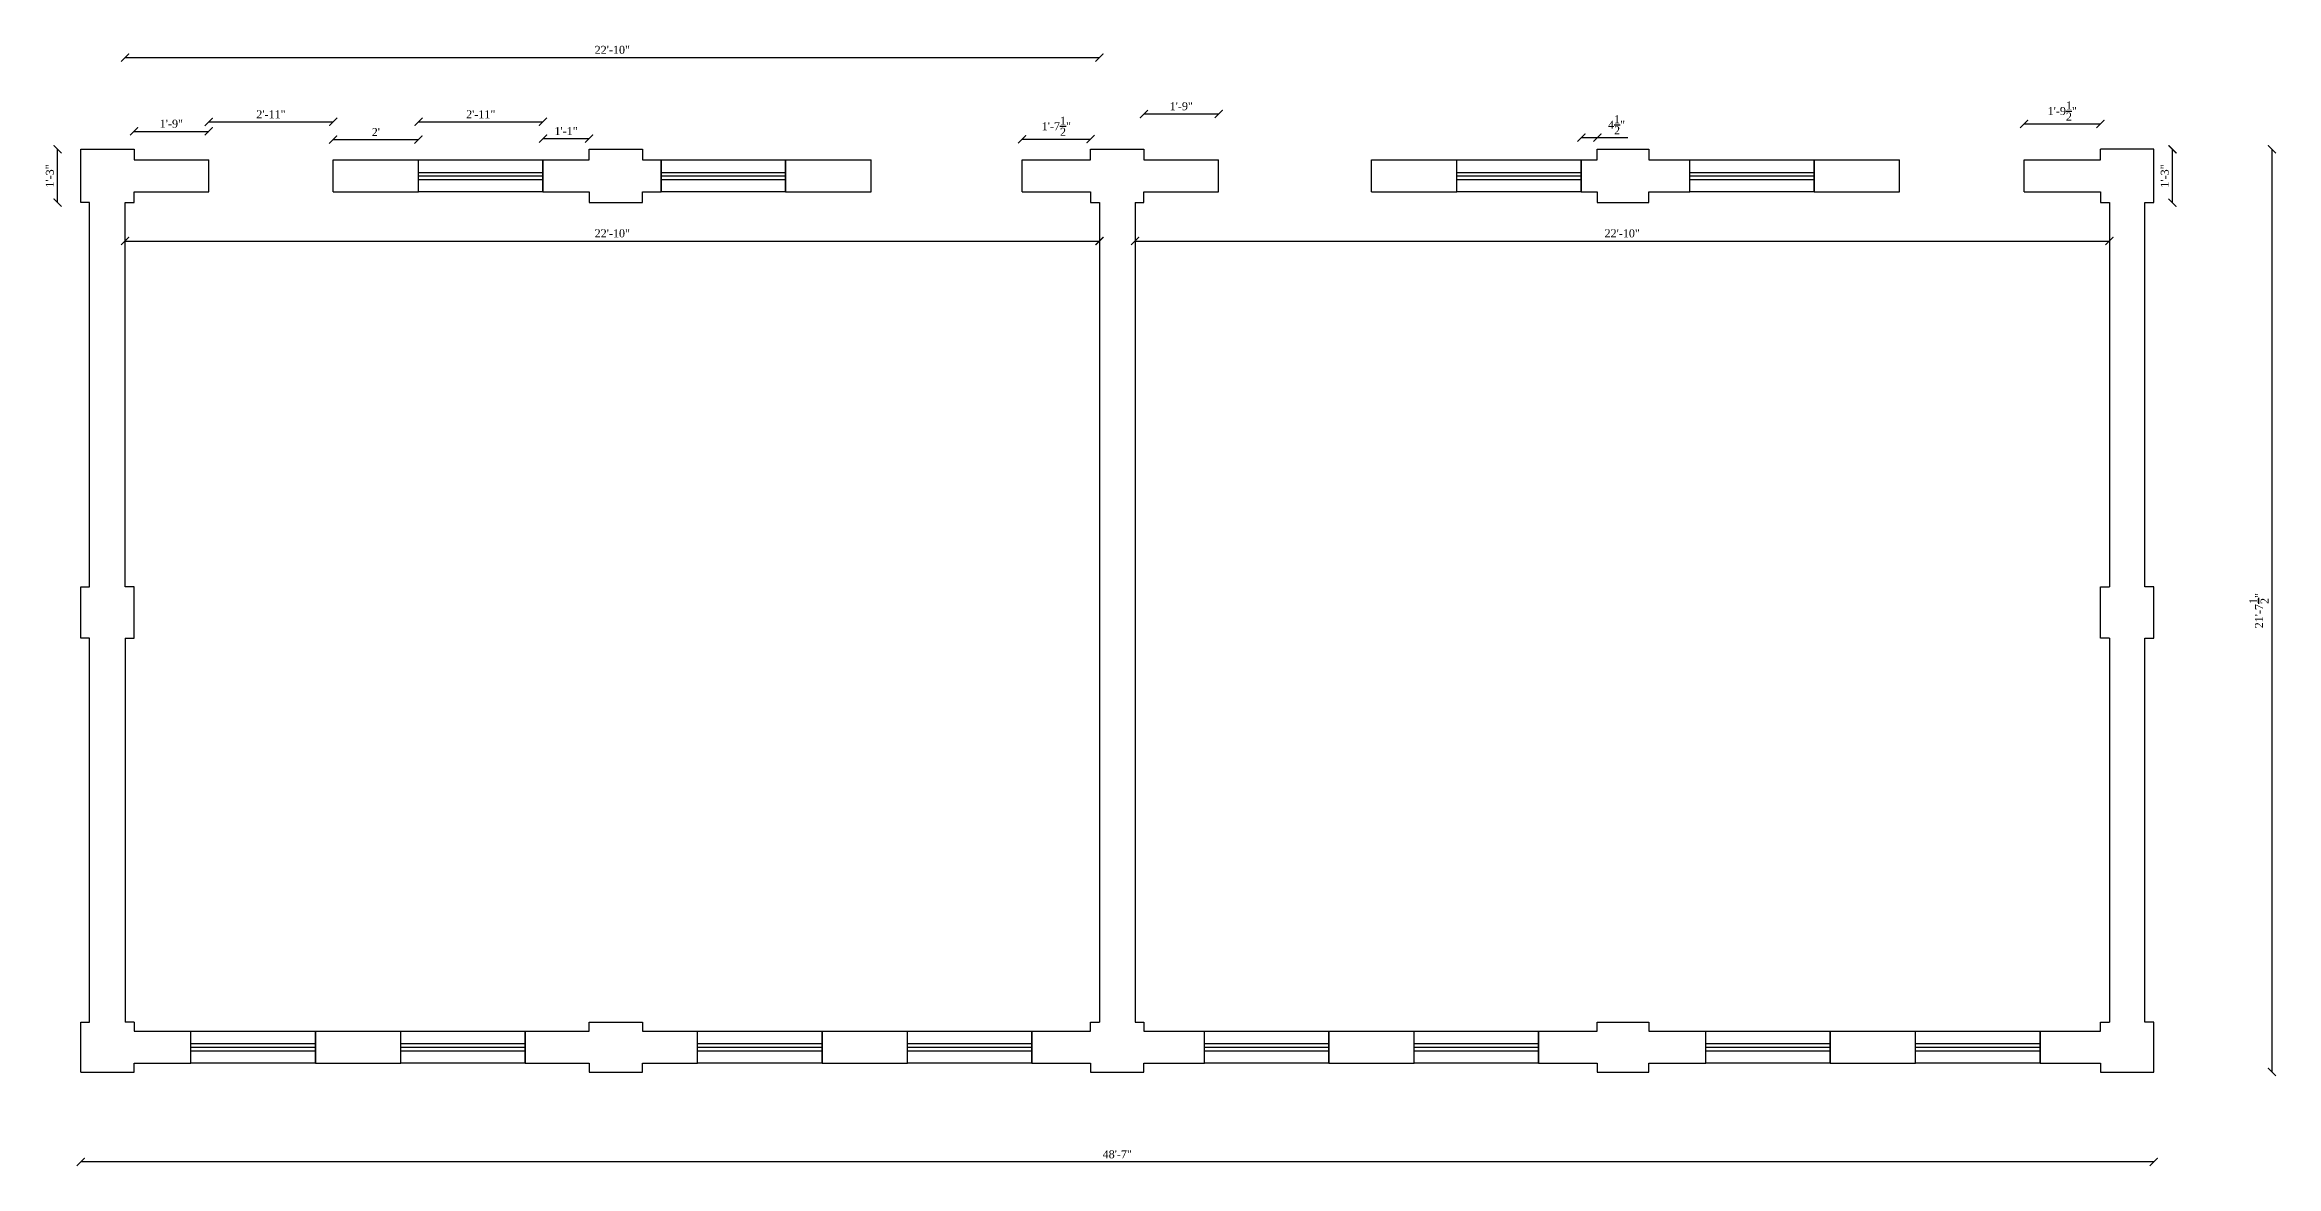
# Model space of a CAD drawing. Header units: inches. Extents: x 62191 to 65120, y -5328 to -3702.
# Drawn here: x 62805 to 63433, y -4749 to -4433 of the extents above; entities that cross this region are included whole.
import ezdxf

# ---------------------------------------------------------------- set-up
doc = ezdxf.new("R2010")
doc.units = ezdxf.units.IN
doc.header["$MEASUREMENT"] = 0
doc.layers.add('ELEVATION', color=6, linetype='Continuous', lineweight=30)
doc.styles.get("Standard").update_dxf_attribs({"font": 'times.ttf'})
doc.dimstyles.get("Standard").update_dxf_attribs({"dimtxt": 2.25, "dimasz": 2.25, "dimexe": 0.18, "dimexo": 0.0625, "dimgap": 1, "dimtad": 1, "dimdec": 1, "dimzin": 0, "dimdsep": 46, "dimlunit": 4, "dimtxsty": 'Standard', "dimblk": 'ARCHTICK', "dimcen": 0.09, "dimse1": 1, "dimse2": 1, "dimadec": 0, "dimazin": 0, "dimtfac": 1, "dimtdec": 1, "dimtofl": 0, "dimtmove": 0, "dimatfit": 3, "dimldrblk": 'ARCHTICK', "dimfxl": 1, "dimtolj": 1, "dimtzin": 0, "dimarcsym": 0})

# ---------------------------------------------------------------- blocks, each defined once
blk = doc.blocks.new('_ArchTick')
at = {"color": 0, "linetype": 'ByBlock', "const_width": 0.15}
blk.add_lwpolyline([(-0.5, -0.5), (0.5, 0.5)], dxfattribs=at)
blk = doc.blocks.new('*D682')
at = {"layer": 'Defpoints', "color": 0, "transparency": 16777216}
for p in [(62808.7, -4462.84), (62815.22, -4462.84), (62815.22, -4477.84)]:
    blk.add_point(p, dxfattribs=at)
at = {"layer": 'ELEVATION', "color": 0, "lineweight": -2, "transparency": 16777216}
blk.add_line((62808.7, -4477.84), (62808.7, -4462.84), dxfattribs=at)
at = {"layer": 'ELEVATION', "color": 0, "lineweight": -2, "transparency": 16777216, "xscale": 2.25, "yscale": 2.25, "zscale": 2.25}
for p, rotation in [((62808.7, -4462.84), 90), ((62808.7, -4477.84), 270)]:
    blk.add_blockref('_ArchTick', p, dxfattribs=dict(at, rotation=rotation))
at = {"layer": 'ELEVATION', "color": 0, "transparency": 16777216, "insert": (62806.56, -4470.34), "char_height": 2.25, "attachment_point": 5, "rotation": 90}
blk.add_mtext('\\A1;1\'-3"', dxfattribs=at)
blk = doc.blocks.new('*D683')
at = {"layer": 'Defpoints', "color": 0, "transparency": 16777216}
for p in [(63398.22, -4462.84), (63403.46, -4462.84), (63398.22, -4477.84)]:
    blk.add_point(p, dxfattribs=at)
at = {"layer": 'ELEVATION', "color": 0, "lineweight": -2, "transparency": 16777216}
blk.add_line((63403.46, -4477.84), (63403.46, -4462.84), dxfattribs=at)
at = {"layer": 'ELEVATION', "color": 0, "lineweight": -2, "transparency": 16777216, "xscale": 2.25, "yscale": 2.25, "zscale": 2.25}
for p, rotation in [((63403.46, -4462.84), 90), ((63403.46, -4477.84), 270)]:
    blk.add_blockref('_ArchTick', p, dxfattribs=dict(at, rotation=rotation))
at = {"layer": 'ELEVATION', "color": 0, "transparency": 16777216, "insert": (63401.31, -4470.34), "char_height": 2.25, "attachment_point": 5, "rotation": 90}
blk.add_mtext('\\A1;1\'-3"', dxfattribs=at)
blk = doc.blocks.new('*D686')
at = {"layer": 'Defpoints', "color": 0, "transparency": 16777216}
for p in [(62851.22, -4457.79), (62830.22, -4465.84), (62851.22, -4465.84)]:
    blk.add_point(p, dxfattribs=at)
at = {"layer": 'ELEVATION', "color": 0, "lineweight": -2, "transparency": 16777216}
blk.add_line((62830.22, -4457.79), (62851.22, -4457.79), dxfattribs=at)
at = {"layer": 'ELEVATION', "color": 0, "lineweight": -2, "transparency": 16777216, "xscale": 2.25, "yscale": 2.25, "zscale": 2.25, "rotation": 180}
blk.add_blockref('_ArchTick', (62830.22, -4457.79), dxfattribs=at)
at = {"layer": 'ELEVATION', "color": 0, "lineweight": -2, "transparency": 16777216, "xscale": 2.25, "yscale": 2.25, "zscale": 2.25}
blk.add_blockref('_ArchTick', (62851.22, -4457.79), dxfattribs=at)
at = {"layer": 'ELEVATION', "color": 0, "transparency": 16777216, "insert": (62840.72, -4455.65), "char_height": 2.25, "attachment_point": 5}
blk.add_mtext('\\A1;1\'-9"', dxfattribs=at)
blk = doc.blocks.new('*D687')
at = {"layer": 'Defpoints', "color": 0, "transparency": 16777216}
for p in [(62910.22, -4460.12), (62886.22, -4465.84), (62910.22, -4465.84)]:
    blk.add_point(p, dxfattribs=at)
at = {"layer": 'ELEVATION', "color": 0, "lineweight": -2, "transparency": 16777216}
blk.add_line((62886.22, -4460.12), (62910.22, -4460.12), dxfattribs=at)
at = {"layer": 'ELEVATION', "color": 0, "lineweight": -2, "transparency": 16777216, "xscale": 2.25, "yscale": 2.25, "zscale": 2.25, "rotation": 180}
blk.add_blockref('_ArchTick', (62886.22, -4460.12), dxfattribs=at)
at = {"layer": 'ELEVATION', "color": 0, "lineweight": -2, "transparency": 16777216, "xscale": 2.25, "yscale": 2.25, "zscale": 2.25}
blk.add_blockref('_ArchTick', (62910.22, -4460.12), dxfattribs=at)
at = {"layer": 'ELEVATION', "color": 0, "transparency": 16777216, "insert": (62898.22, -4457.99), "char_height": 2.25, "attachment_point": 5}
blk.add_mtext("\\A1;2'", dxfattribs=at)
blk = doc.blocks.new('*D688')
at = {"layer": 'Defpoints', "color": 0, "transparency": 16777216}
for p in [(62945.22, -4455.11), (62910.22, -4465.84), (62945.22, -4465.84)]:
    blk.add_point(p, dxfattribs=at)
at = {"layer": 'ELEVATION', "color": 0, "lineweight": -2, "transparency": 16777216}
blk.add_line((62910.22, -4455.11), (62945.22, -4455.11), dxfattribs=at)
at = {"layer": 'ELEVATION', "color": 0, "lineweight": -2, "transparency": 16777216, "xscale": 2.25, "yscale": 2.25, "zscale": 2.25, "rotation": 180}
blk.add_blockref('_ArchTick', (62910.22, -4455.11), dxfattribs=at)
at = {"layer": 'ELEVATION', "color": 0, "lineweight": -2, "transparency": 16777216, "xscale": 2.25, "yscale": 2.25, "zscale": 2.25}
blk.add_blockref('_ArchTick', (62945.22, -4455.11), dxfattribs=at)
at = {"layer": 'ELEVATION', "color": 0, "transparency": 16777216, "insert": (62927.72, -4452.99), "char_height": 2.25, "attachment_point": 5}
blk.add_mtext('\\A1;2\'-11"', dxfattribs=at)
blk = doc.blocks.new('*D689')
at = {"layer": 'Defpoints', "color": 0, "transparency": 16777216}
for p in [(62886.22, -4455.11), (62851.22, -4465.84), (62886.22, -4465.84)]:
    blk.add_point(p, dxfattribs=at)
at = {"layer": 'ELEVATION', "color": 0, "lineweight": -2, "transparency": 16777216}
blk.add_line((62851.22, -4455.11), (62886.22, -4455.11), dxfattribs=at)
at = {"layer": 'ELEVATION', "color": 0, "lineweight": -2, "transparency": 16777216, "xscale": 2.25, "yscale": 2.25, "zscale": 2.25, "rotation": 180}
blk.add_blockref('_ArchTick', (62851.22, -4455.11), dxfattribs=at)
at = {"layer": 'ELEVATION', "color": 0, "lineweight": -2, "transparency": 16777216, "xscale": 2.25, "yscale": 2.25, "zscale": 2.25}
blk.add_blockref('_ArchTick', (62886.22, -4455.11), dxfattribs=at)
at = {"layer": 'ELEVATION', "color": 0, "transparency": 16777216, "insert": (62868.72, -4452.99), "char_height": 2.25, "attachment_point": 5}
blk.add_mtext('\\A1;2\'-11"', dxfattribs=at)
blk = doc.blocks.new('*D690')
at = {"layer": 'Defpoints', "color": 0, "transparency": 16777216}
for p in [(62958.22, -4459.82), (62945.22, -4465.84), (62958.22, -4465.84)]:
    blk.add_point(p, dxfattribs=at)
at = {"layer": 'ELEVATION', "color": 0, "lineweight": -2, "transparency": 16777216}
blk.add_line((62945.22, -4459.82), (62958.22, -4459.82), dxfattribs=at)
at = {"layer": 'ELEVATION', "color": 0, "lineweight": -2, "transparency": 16777216, "xscale": 2.25, "yscale": 2.25, "zscale": 2.25, "rotation": 180}
blk.add_blockref('_ArchTick', (62945.22, -4459.82), dxfattribs=at)
at = {"layer": 'ELEVATION', "color": 0, "lineweight": -2, "transparency": 16777216, "xscale": 2.25, "yscale": 2.25, "zscale": 2.25}
blk.add_blockref('_ArchTick', (62958.22, -4459.82), dxfattribs=at)
at = {"layer": 'ELEVATION', "color": 0, "transparency": 16777216, "insert": (62951.72, -4457.7), "char_height": 2.25, "attachment_point": 5}
blk.add_mtext('\\A1;1\'-1"', dxfattribs=at)
blk = doc.blocks.new('*D691')
at = {"layer": 'Defpoints', "color": 0, "transparency": 16777216}
for p in [(63099.22, -4459.99), (63079.97, -4465.84), (63099.22, -4465.84)]:
    blk.add_point(p, dxfattribs=at)
at = {"layer": 'ELEVATION', "color": 0, "lineweight": -2, "transparency": 16777216}
blk.add_line((63079.97, -4459.99), (63099.22, -4459.99), dxfattribs=at)
at = {"layer": 'ELEVATION', "color": 0, "lineweight": -2, "transparency": 16777216, "xscale": 2.25, "yscale": 2.25, "zscale": 2.25, "rotation": 180}
blk.add_blockref('_ArchTick', (63079.97, -4459.99), dxfattribs=at)
at = {"layer": 'ELEVATION', "color": 0, "lineweight": -2, "transparency": 16777216, "xscale": 2.25, "yscale": 2.25, "zscale": 2.25}
blk.add_blockref('_ArchTick', (63099.22, -4459.99), dxfattribs=at)
at = {"layer": 'ELEVATION', "color": 0, "transparency": 16777216, "insert": (63089.59, -4456.35), "char_height": 2.25, "attachment_point": 5}
blk.add_mtext('\\A1;1\'-7{\\H1x;\\S1/2;}"', dxfattribs=at)
blk = doc.blocks.new('*D692')
at = {"layer": 'Defpoints', "color": 0, "transparency": 16777216}
for p in [(63135.22, -4452.89), (63114.22, -4465.84), (63135.22, -4465.84)]:
    blk.add_point(p, dxfattribs=at)
at = {"layer": 'ELEVATION', "color": 0, "lineweight": -2, "transparency": 16777216}
blk.add_line((63114.22, -4452.89), (63135.22, -4452.89), dxfattribs=at)
at = {"layer": 'ELEVATION', "color": 0, "lineweight": -2, "transparency": 16777216, "xscale": 2.25, "yscale": 2.25, "zscale": 2.25, "rotation": 180}
blk.add_blockref('_ArchTick', (63114.22, -4452.89), dxfattribs=at)
at = {"layer": 'ELEVATION', "color": 0, "lineweight": -2, "transparency": 16777216, "xscale": 2.25, "yscale": 2.25, "zscale": 2.25}
blk.add_blockref('_ArchTick', (63135.22, -4452.89), dxfattribs=at)
at = {"layer": 'ELEVATION', "color": 0, "transparency": 16777216, "insert": (63124.72, -4450.74), "char_height": 2.25, "attachment_point": 5}
blk.add_mtext('\\A1;1\'-9"', dxfattribs=at)
blk = doc.blocks.new('*D693')
at = {"layer": 'Defpoints', "color": 0, "transparency": 16777216}
for p in [(63241.72, -4459.56), (63237.22, -4465.84), (63241.72, -4465.84)]:
    blk.add_point(p, dxfattribs=at)
at = {"layer": 'ELEVATION', "color": 0, "lineweight": -2, "transparency": 16777216}
for p, q in [((63237.22, -4459.56), (63241.72, -4459.56)), ((63241.72, -4459.56), (63250.28, -4459.56))]:
    blk.add_line(p, q, dxfattribs=at)
at = {"layer": 'ELEVATION', "color": 0, "lineweight": -2, "transparency": 16777216, "xscale": 2.25, "yscale": 2.25, "zscale": 2.25, "rotation": 180}
blk.add_blockref('_ArchTick', (63237.22, -4459.56), dxfattribs=at)
at = {"layer": 'ELEVATION', "color": 0, "lineweight": -2, "transparency": 16777216, "xscale": 2.25, "yscale": 2.25, "zscale": 2.25}
blk.add_blockref('_ArchTick', (63241.72, -4459.56), dxfattribs=at)
at = {"layer": 'ELEVATION', "color": 0, "transparency": 16777216, "insert": (63247.12, -4455.94), "char_height": 2.25, "attachment_point": 5}
blk.add_mtext('\\A1;4{\\H1x;\\S1/2;}"', dxfattribs=at)
blk = doc.blocks.new('*D694')
at = {"layer": 'Defpoints', "color": 0, "transparency": 16777216}
for p in [(63383.22, -4455.72), (63361.72, -4465.84), (63383.22, -4465.84)]:
    blk.add_point(p, dxfattribs=at)
at = {"layer": 'ELEVATION', "color": 0, "lineweight": -2, "transparency": 16777216}
blk.add_line((63361.72, -4455.72), (63383.22, -4455.72), dxfattribs=at)
at = {"layer": 'ELEVATION', "color": 0, "lineweight": -2, "transparency": 16777216, "xscale": 2.25, "yscale": 2.25, "zscale": 2.25, "rotation": 180}
blk.add_blockref('_ArchTick', (63361.72, -4455.72), dxfattribs=at)
at = {"layer": 'ELEVATION', "color": 0, "lineweight": -2, "transparency": 16777216, "xscale": 2.25, "yscale": 2.25, "zscale": 2.25}
blk.add_blockref('_ArchTick', (63383.22, -4455.72), dxfattribs=at)
at = {"layer": 'ELEVATION', "color": 0, "transparency": 16777216, "insert": (63372.47, -4452.08), "char_height": 2.25, "attachment_point": 5}
blk.add_mtext('\\A1;1\'-9{\\H1x;\\S1/2;}"', dxfattribs=at)
blk = doc.blocks.new('*D695')
at = {"layer": 'Defpoints', "color": 0, "transparency": 16777216}
for p in [(63398.22, -4462.84), (63398.22, -4722.34), (63431.44, -4722.34)]:
    blk.add_point(p, dxfattribs=at)
at = {"layer": 'ELEVATION', "color": 0, "lineweight": -2, "transparency": 16777216}
blk.add_line((63431.44, -4462.84), (63431.44, -4722.34), dxfattribs=at)
at = {"layer": 'ELEVATION', "color": 0, "lineweight": -2, "transparency": 16777216, "xscale": 2.25, "yscale": 2.25, "zscale": 2.25}
for p, rotation in [((63431.44, -4462.84), 90), ((63431.44, -4722.34), 270)]:
    blk.add_blockref('_ArchTick', p, dxfattribs=dict(at, rotation=rotation))
at = {"layer": 'ELEVATION', "color": 0, "transparency": 16777216, "insert": (63427.79, -4592.59), "char_height": 2.25, "attachment_point": 5, "rotation": 90}
blk.add_mtext('\\A1;21\'-7{\\H1x;\\S1/2;}"', dxfattribs=at)
blk = doc.blocks.new('*D696')
at = {"layer": 'Defpoints', "color": 0, "transparency": 16777216}
for p in [(62815.22, -4722.34), (63398.22, -4722.34), (62815.22, -4747.63)]:
    blk.add_point(p, dxfattribs=at)
at = {"layer": 'ELEVATION', "color": 0, "lineweight": -2, "transparency": 16777216}
blk.add_line((63398.22, -4747.63), (62815.22, -4747.63), dxfattribs=at)
at = {"layer": 'ELEVATION', "color": 0, "lineweight": -2, "transparency": 16777216, "xscale": 2.25, "yscale": 2.25, "zscale": 2.25, "rotation": 180}
blk.add_blockref('_ArchTick', (62815.22, -4747.63), dxfattribs=at)
at = {"layer": 'ELEVATION', "color": 0, "lineweight": -2, "transparency": 16777216, "xscale": 2.25, "yscale": 2.25, "zscale": 2.25}
blk.add_blockref('_ArchTick', (63398.22, -4747.63), dxfattribs=at)
at = {"layer": 'ELEVATION', "color": 0, "transparency": 16777216, "insert": (63106.72, -4745.48), "char_height": 2.25, "attachment_point": 5}
blk.add_mtext('\\A1;48\'-7"', dxfattribs=at)
blk = doc.blocks.new('*D697')
at = {"layer": 'Defpoints', "color": 0, "transparency": 16777216}
for p in [(63101.72, -4437.02), (62827.72, -4477.84), (63101.72, -4477.84)]:
    blk.add_point(p, dxfattribs=at)
at = {"layer": 'ELEVATION', "color": 0, "lineweight": -2, "transparency": 16777216}
blk.add_line((62827.72, -4437.02), (63101.72, -4437.02), dxfattribs=at)
at = {"layer": 'ELEVATION', "color": 0, "lineweight": -2, "transparency": 16777216, "xscale": 2.25, "yscale": 2.25, "zscale": 2.25, "rotation": 180}
blk.add_blockref('_ArchTick', (62827.72, -4437.02), dxfattribs=at)
at = {"layer": 'ELEVATION', "color": 0, "lineweight": -2, "transparency": 16777216, "xscale": 2.25, "yscale": 2.25, "zscale": 2.25}
blk.add_blockref('_ArchTick', (63101.72, -4437.02), dxfattribs=at)
at = {"layer": 'ELEVATION', "color": 0, "transparency": 16777216, "insert": (62964.72, -4434.88), "char_height": 2.25, "attachment_point": 5}
blk.add_mtext('\\A1;22\'-10"', dxfattribs=at)
blk = doc.blocks.new('*D736')
at = {"layer": 'Defpoints', "color": 0, "transparency": 16777216}
for p in [(62827.72, -4477.84), (63101.72, -4477.84), (63101.72, -4488.63)]:
    blk.add_point(p, dxfattribs=at)
at = {"layer": 'ELEVATION', "color": 0, "lineweight": -2, "transparency": 16777216}
blk.add_line((62827.72, -4488.63), (63101.72, -4488.63), dxfattribs=at)
at = {"layer": 'ELEVATION', "color": 0, "lineweight": -2, "transparency": 16777216, "xscale": 2.25, "yscale": 2.25, "zscale": 2.25, "rotation": 180}
blk.add_blockref('_ArchTick', (62827.72, -4488.63), dxfattribs=at)
at = {"layer": 'ELEVATION', "color": 0, "lineweight": -2, "transparency": 16777216, "xscale": 2.25, "yscale": 2.25, "zscale": 2.25}
blk.add_blockref('_ArchTick', (63101.72, -4488.63), dxfattribs=at)
at = {"layer": 'ELEVATION', "color": 0, "transparency": 16777216, "insert": (62964.72, -4486.48), "char_height": 2.25, "attachment_point": 5}
blk.add_mtext('\\A1;22\'-10"', dxfattribs=at)
blk = doc.blocks.new('*D737')
at = {"layer": 'Defpoints', "color": 0, "transparency": 16777216}
for p in [(63111.72, -4477.84), (63385.72, -4477.84), (63385.72, -4488.63)]:
    blk.add_point(p, dxfattribs=at)
at = {"layer": 'ELEVATION', "color": 0, "lineweight": -2, "transparency": 16777216}
blk.add_line((63111.72, -4488.63), (63385.72, -4488.63), dxfattribs=at)
at = {"layer": 'ELEVATION', "color": 0, "lineweight": -2, "transparency": 16777216, "xscale": 2.25, "yscale": 2.25, "zscale": 2.25, "rotation": 180}
blk.add_blockref('_ArchTick', (63111.72, -4488.63), dxfattribs=at)
at = {"layer": 'ELEVATION', "color": 0, "lineweight": -2, "transparency": 16777216, "xscale": 2.25, "yscale": 2.25, "zscale": 2.25}
blk.add_blockref('_ArchTick', (63385.72, -4488.63), dxfattribs=at)
at = {"layer": 'ELEVATION', "color": 0, "transparency": 16777216, "insert": (63248.72, -4486.48), "char_height": 2.25, "attachment_point": 5}
blk.add_mtext('\\A1;22\'-10"', dxfattribs=at)

msp = doc.modelspace()

# ---------------------------------------------------------------- linework, layer by layer
at = {"layer": 'ELEVATION'}
for p, q in [((62815.22, -4477.84), (62815.22, -4462.84)), ((62815.22, -4462.84), (62830.22, -4462.84)), ((62830.22, -4462.84), (62830.22, -4465.84)), ((62830.22, -4465.84), (62851.22, -4465.84)), ((62851.22, -4474.84), (62851.22, -4465.84)), ((62886.22, -4465.84), (62910.22, -4465.84)), ((62886.22, -4474.84), (62886.22, -4465.84)), ((62910.22, -4474.84), (62910.22, -4465.84)), ((62945.22, -4465.84), (62958.22, -4465.84)), ((62945.22, -4474.84), (62945.22, -4465.84)), ((62958.22, -4465.84), (62958.22, -4462.84)), ((62958.22, -4462.84), (62973.22, -4462.84)), ((62973.22, -4462.84), (62973.22, -4465.84)), ((62973.22, -4465.84), (62978.47, -4465.84)), ((62978.47, -4465.84), (62978.47, -4474.84)), ((63013.47, -4465.84), (63037.47, -4465.84)), ((63013.47, -4474.84), (63013.47, -4465.84)), ((63037.47, -4474.84), (63037.47, -4465.84)), ((63079.97, -4465.84), (63099.22, -4465.84)), ((63079.97, -4474.84), (63079.97, -4465.84)), ((63099.22, -4465.84), (63099.22, -4462.84)), ((63099.22, -4462.84), (63114.22, -4462.84)), ((63114.22, -4462.84), (63114.22, -4465.84)), ((63114.22, -4465.84), (63135.22, -4465.84)), ((63135.22, -4474.84), (63135.22, -4465.84)), ((63178.22, -4465.84), (63202.22, -4465.84)), ((63178.22, -4474.84), (63178.22, -4465.84)), ((63202.22, -4474.84), (63202.22, -4465.84)), ((63237.22, -4465.84), (63241.72, -4465.84)), ((63237.22, -4474.84), (63237.22, -4465.84)), ((63241.72, -4465.84), (63241.72, -4462.84)), ((63241.72, -4462.84), (63256.22, -4462.84)), ((63256.22, -4462.84), (63256.22, -4465.84)), ((63256.22, -4465.84), (63267.72, -4465.84)), ((63267.72, -4474.84), (63267.72, -4465.84)), ((63302.72, -4465.84), (63326.72, -4465.84)), ((63302.72, -4474.84), (63302.72, -4465.84)), ((63326.72, -4474.84), (63326.72, -4465.84)), ((63361.72, -4465.84), (63383.22, -4465.84)), ((63361.72, -4474.84), (63361.72, -4465.84)), ((63398.22, -4462.84), (63383.22, -4462.84)), ((63383.22, -4465.84), (63383.22, -4462.84)), ((63398.22, -4477.84), (63398.22, -4462.84)), ((62910.22, -4469.34), (62945.22, -4469.34)), ((62910.22, -4470.34), (62945.22, -4470.34)), ((62910.22, -4471.34), (62945.22, -4471.34)), ((62978.47, -4469.34), (63013.47, -4469.34)), ((62978.47, -4470.34), (63013.47, -4470.34)), ((62978.47, -4471.34), (63013.47, -4471.34)), ((63202.22, -4469.34), (63237.22, -4469.34)), ((63202.22, -4470.34), (63237.22, -4470.34)), ((63202.22, -4470.34), (63237.22, -4470.34)), ((63202.22, -4471.34), (63237.22, -4471.34)), ((63267.72, -4469.34), (63302.72, -4469.34)), ((63267.72, -4470.34), (63302.72, -4470.34)), ((63267.72, -4471.34), (63302.72, -4471.34)), ((62817.72, -4477.84), (62815.22, -4477.84)), ((62817.72, -4585.84), (62817.72, -4477.84)), ((62827.72, -4585.84), (62827.72, -4477.84)), ((62827.72, -4477.84), (62830.22, -4477.84)), ((62830.22, -4474.84), (62851.22, -4474.84)), ((62830.22, -4477.84), (62830.22, -4474.84)), ((62886.22, -4474.84), (62910.22, -4474.84)), ((62945.22, -4474.84), (62958.22, -4474.84)), ((62958.22, -4474.84), (62958.22, -4477.84)), ((62958.22, -4477.84), (62973.22, -4477.84)), ((62973.22, -4477.84), (62973.22, -4474.84)), ((62973.22, -4474.84), (62978.47, -4474.84)), ((63013.47, -4474.84), (63037.47, -4474.84)), ((63079.97, -4474.84), (63099.22, -4474.84)), ((63099.22, -4474.84), (63099.22, -4477.84)), ((63099.22, -4477.84), (63101.72, -4477.84)), ((63101.72, -4477.84), (63101.72, -4708.34)), ((63111.72, -4477.84), (63111.72, -4708.34)), ((63111.72, -4477.84), (63114.22, -4477.84)), ((63114.22, -4474.84), (63135.22, -4474.84)), ((63114.22, -4477.84), (63114.22, -4474.84)), ((63178.22, -4474.84), (63202.22, -4474.84)), ((63237.22, -4474.84), (63241.72, -4474.84)), ((63241.72, -4474.84), (63241.72, -4477.84)), ((63241.72, -4477.84), (63256.22, -4477.84)), ((63256.22, -4474.84), (63267.72, -4474.84)), ((63256.22, -4477.84), (63256.22, -4474.84)), ((63302.72, -4474.84), (63326.72, -4474.84)), ((63361.72, -4474.84), (63383.22, -4474.84)), ((63383.22, -4474.84), (63383.22, -4477.84)), ((63383.22, -4477.84), (63385.72, -4477.84)), ((63385.72, -4477.84), (63385.72, -4585.84)), ((63395.72, -4585.84), (63395.72, -4477.84)), ((63395.72, -4477.84), (63398.22, -4477.84)), ((62815.22, -4600.34), (62815.22, -4585.84)), ((62815.22, -4585.84), (62817.72, -4585.84)), ((62830.22, -4585.84), (62827.72, -4585.84)), ((62830.22, -4600.34), (62830.22, -4585.84)), ((63383.22, -4600.34), (63383.22, -4585.84)), ((63383.22, -4585.84), (63385.72, -4585.84)), ((63398.22, -4585.84), (63395.72, -4585.84)), ((63398.22, -4600.34), (63398.22, -4585.84)), ((62817.72, -4600.34), (62815.22, -4600.34)), ((62817.72, -4708.34), (62817.72, -4600.34)), ((62827.72, -4600.34), (62830.22, -4600.34)), ((62827.72, -4600.34), (62827.72, -4708.34)), ((63385.72, -4600.34), (63383.22, -4600.34)), ((63385.72, -4600.34), (63385.72, -4708.34)), ((63395.72, -4708.34), (63395.72, -4600.34)), ((63395.72, -4600.34), (63398.22, -4600.34)), ((62815.22, -4722.34), (62815.22, -4708.34)), ((62815.22, -4708.34), (62817.72, -4708.34)), ((62830.22, -4708.34), (62827.72, -4708.34)), ((62830.22, -4708.34), (62830.22, -4710.84)), ((62830.22, -4710.84), (62846.22, -4710.84)), ((62846.22, -4719.84), (62846.22, -4710.84)), ((62881.22, -4710.84), (62905.22, -4710.84)), ((62881.22, -4719.84), (62881.22, -4710.84)), ((62905.22, -4719.84), (62905.22, -4710.84)), ((62940.22, -4710.84), (62958.22, -4710.84)), ((62940.22, -4719.84), (62940.22, -4710.84)), ((62958.22, -4710.84), (62958.22, -4708.34)), ((62958.22, -4708.34), (62973.22, -4708.34)), ((62973.22, -4708.34), (62973.22, -4710.84)), ((62973.22, -4710.84), (62988.72, -4710.84)), ((62988.72, -4719.84), (62988.72, -4710.84)), ((63023.72, -4710.84), (63047.72, -4710.84)), ((63023.72, -4719.84), (63023.72, -4710.84)), ((63047.72, -4719.84), (63047.72, -4710.84)), ((63082.72, -4710.84), (63099.22, -4710.84)), ((63082.72, -4719.84), (63082.72, -4710.84)), ((63099.22, -4710.84), (63099.22, -4708.34)), ((63099.22, -4708.34), (63101.72, -4708.34)), ((63111.72, -4708.34), (63114.22, -4708.34)), ((63114.22, -4708.34), (63114.22, -4710.84)), ((63114.22, -4710.84), (63131.22, -4710.84)), ((63131.22, -4719.84), (63131.22, -4710.84)), ((63166.22, -4710.84), (63190.22, -4710.84)), ((63166.22, -4719.84), (63166.22, -4710.84)), ((63190.22, -4719.84), (63190.22, -4710.84)), ((63225.22, -4710.84), (63241.72, -4710.84)), ((63225.22, -4719.84), (63225.22, -4710.84)), ((63241.72, -4710.84), (63241.72, -4708.34)), ((63241.72, -4708.34), (63256.22, -4708.34)), ((63256.22, -4708.34), (63256.22, -4710.84)), ((63256.22, -4710.84), (63272.22, -4710.84)), ((63272.22, -4719.84), (63272.22, -4710.84)), ((63307.22, -4710.84), (63331.22, -4710.84)), ((63307.22, -4719.84), (63307.22, -4710.84)), ((63331.22, -4719.84), (63331.22, -4710.84)), ((63366.22, -4710.84), (63383.22, -4710.84)), ((63366.22, -4719.84), (63366.22, -4710.84)), ((63383.22, -4710.84), (63383.22, -4708.34)), ((63383.22, -4708.34), (63385.72, -4708.34)), ((63398.22, -4708.34), (63395.72, -4708.34)), ((63398.22, -4722.34), (63398.22, -4708.34)), ((62846.22, -4714.34), (62881.22, -4714.34)), ((62846.22, -4715.34), (62881.22, -4715.34)), ((62846.22, -4716.34), (62881.22, -4716.34)), ((62905.22, -4714.34), (62940.22, -4714.34)), ((62905.22, -4715.34), (62940.22, -4715.34)), ((62905.22, -4716.34), (62940.22, -4716.34)), ((62988.72, -4714.34), (63023.72, -4714.34)), ((62988.72, -4715.34), (63023.72, -4715.34)), ((62988.72, -4716.34), (63023.72, -4716.34)), ((63047.72, -4714.34), (63082.72, -4714.34)), ((63047.72, -4715.34), (63082.72, -4715.34)), ((63047.72, -4716.34), (63082.72, -4716.34)), ((63131.22, -4714.34), (63166.22, -4714.34)), ((63131.22, -4715.34), (63166.22, -4715.34)), ((63131.22, -4716.34), (63166.22, -4716.34)), ((63190.22, -4714.34), (63225.22, -4714.34)), ((63190.22, -4715.34), (63225.22, -4715.34)), ((63190.22, -4716.34), (63225.22, -4716.34)), ((63272.22, -4714.34), (63307.22, -4714.34)), ((63272.22, -4715.34), (63307.22, -4715.34)), ((63272.22, -4716.34), (63307.22, -4716.34)), ((63331.22, -4714.34), (63366.22, -4714.34)), ((63331.22, -4715.34), (63366.22, -4715.34)), ((63331.22, -4715.34), (63366.22, -4715.34)), ((63331.22, -4716.34), (63366.22, -4716.34)), ((62815.22, -4722.34), (62830.22, -4722.34)), ((62830.22, -4722.34), (62830.22, -4719.84)), ((62830.22, -4719.84), (62846.22, -4719.84)), ((62881.22, -4719.84), (62905.22, -4719.84)), ((62940.22, -4719.84), (62958.22, -4719.84)), ((62958.22, -4719.84), (62958.22, -4722.34)), ((62958.22, -4722.34), (62973.22, -4722.34)), ((62973.22, -4722.34), (62973.22, -4719.84)), ((62973.22, -4719.84), (62988.72, -4719.84)), ((63023.72, -4719.84), (63047.72, -4719.84)), ((63082.72, -4719.84), (63099.22, -4719.84)), ((63099.22, -4719.84), (63099.22, -4722.34)), ((63099.22, -4722.34), (63114.22, -4722.34)), ((63114.22, -4722.34), (63114.22, -4719.84)), ((63114.22, -4719.84), (63131.22, -4719.84)), ((63166.22, -4719.84), (63190.22, -4719.84)), ((63225.22, -4719.84), (63241.72, -4719.84)), ((63241.72, -4719.84), (63241.72, -4722.34)), ((63241.72, -4722.34), (63256.22, -4722.34)), ((63256.22, -4722.34), (63256.22, -4719.84)), ((63256.22, -4719.84), (63272.22, -4719.84)), ((63307.22, -4719.84), (63331.22, -4719.84)), ((63366.22, -4719.84), (63383.22, -4719.84)), ((63383.22, -4719.84), (63383.22, -4722.34)), ((63383.22, -4722.34), (63398.22, -4722.34))]:
    msp.add_line(p, q, dxfattribs=at)
for points in [[(62910.22, -4465.84), (62945.22, -4465.84), (62945.22, -4474.84), (62910.22, -4474.84)], [(62978.47, -4465.84), (63013.47, -4465.84), (63013.47, -4474.84), (62978.47, -4474.84)], [(63202.22, -4465.84), (63237.22, -4465.84), (63237.22, -4474.84), (63202.22, -4474.84)], [(63267.72, -4465.84), (63302.72, -4465.84), (63302.72, -4474.84), (63267.72, -4474.84)], [(62846.22, -4710.84), (62881.22, -4710.84), (62881.22, -4719.84), (62846.22, -4719.84)], [(62905.22, -4710.84), (62940.22, -4710.84), (62940.22, -4719.84), (62905.22, -4719.84)], [(62988.72, -4710.84), (63023.72, -4710.84), (63023.72, -4719.84), (62988.72, -4719.84)], [(63047.72, -4710.84), (63082.72, -4710.84), (63082.72, -4719.84), (63047.72, -4719.84)], [(63131.22, -4710.84), (63166.22, -4710.84), (63166.22, -4719.84), (63131.22, -4719.84)], [(63190.22, -4710.84), (63225.22, -4710.84), (63225.22, -4719.84), (63190.22, -4719.84)], [(63272.22, -4710.84), (63307.22, -4710.84), (63307.22, -4719.84), (63272.22, -4719.84)], [(63331.22, -4710.84), (63366.22, -4710.84), (63366.22, -4719.84), (63331.22, -4719.84)]]:
    msp.add_lwpolyline(points, close=True, dxfattribs=at)

# ---------------------------------------------------------------- dimensions: what is measured, and where the dimension line sits
for base, p1, p2, picture, middle in [((63101.72, -4437.02), (62827.72, -4477.84), (63101.72, -4477.84), '*D697', (62964.72, -4434.88)), ((63135.22, -4452.89), (63114.22, -4465.84), (63135.22, -4465.84), '*D692', (63124.72, -4450.74)), ((63383.22, -4455.72), (63361.72, -4465.84), (63383.22, -4465.84), '*D694', (63372.47, -4452.08)), ((62851.22, -4457.79), (62830.22, -4465.84), (62851.22, -4465.84), '*D686', (62840.72, -4455.65)), ((62886.22, -4455.11), (62851.22, -4465.84), (62886.22, -4465.84), '*D689', (62868.72, -4452.99)), ((62945.22, -4455.11), (62910.22, -4465.84), (62945.22, -4465.84), '*D688', (62927.72, -4452.99)), ((63099.21543057, -4459.99204525), (63079.96543057, -4465.84367921), (63099.21543057, -4465.84367921), '*D691', (63089.59043057, -4456.34920098)), ((63241.72, -4459.56), (63237.22, -4465.84), (63241.72, -4465.84), '*D693', (63247.12, -4455.94)), ((62910.22, -4460.12), (62886.22, -4465.84), (62910.22, -4465.84), '*D687', (62898.22, -4457.99)), ((62958.22, -4459.82), (62945.22, -4465.84), (62958.22, -4465.84), '*D690', (62951.72, -4457.7)), ((63101.72, -4488.63), (62827.72, -4477.84), (63101.72, -4477.84), '*D736', (62964.72, -4486.48)), ((63385.72, -4488.63), (63111.72, -4477.84), (63385.72, -4477.84), '*D737', (63248.72, -4486.48)), ((62815.22, -4747.63), (63398.22, -4722.34), (62815.22, -4722.34), '*D696', (63106.72, -4745.48))]:
    dim = msp.add_linear_dim(base=base, p1=p1, p2=p2, dimstyle='Standard', dxfattribs=at)
    dim.commit()
    dim.dimension.update_dxf_attribs({"geometry": picture, "text_midpoint": middle})
for base, p1, p2, picture, middle in [((62808.7, -4462.84), (62815.22, -4477.84), (62815.22, -4462.84), '*D682', (62806.56, -4470.34)), ((63403.46, -4462.84), (63398.22, -4477.84), (63398.22, -4462.84), '*D683', (63401.31, -4470.34)), ((63431.44, -4722.34), (63398.22, -4462.84), (63398.22, -4722.34), '*D695', (63427.79, -4592.59))]:
    dim = msp.add_linear_dim(base=base, p1=p1, p2=p2, angle=90, dimstyle='Standard', dxfattribs=at)
    dim.commit()
    dim.dimension.update_dxf_attribs({"geometry": picture, "text_midpoint": middle})

doc.saveas('drawing.dxf')
